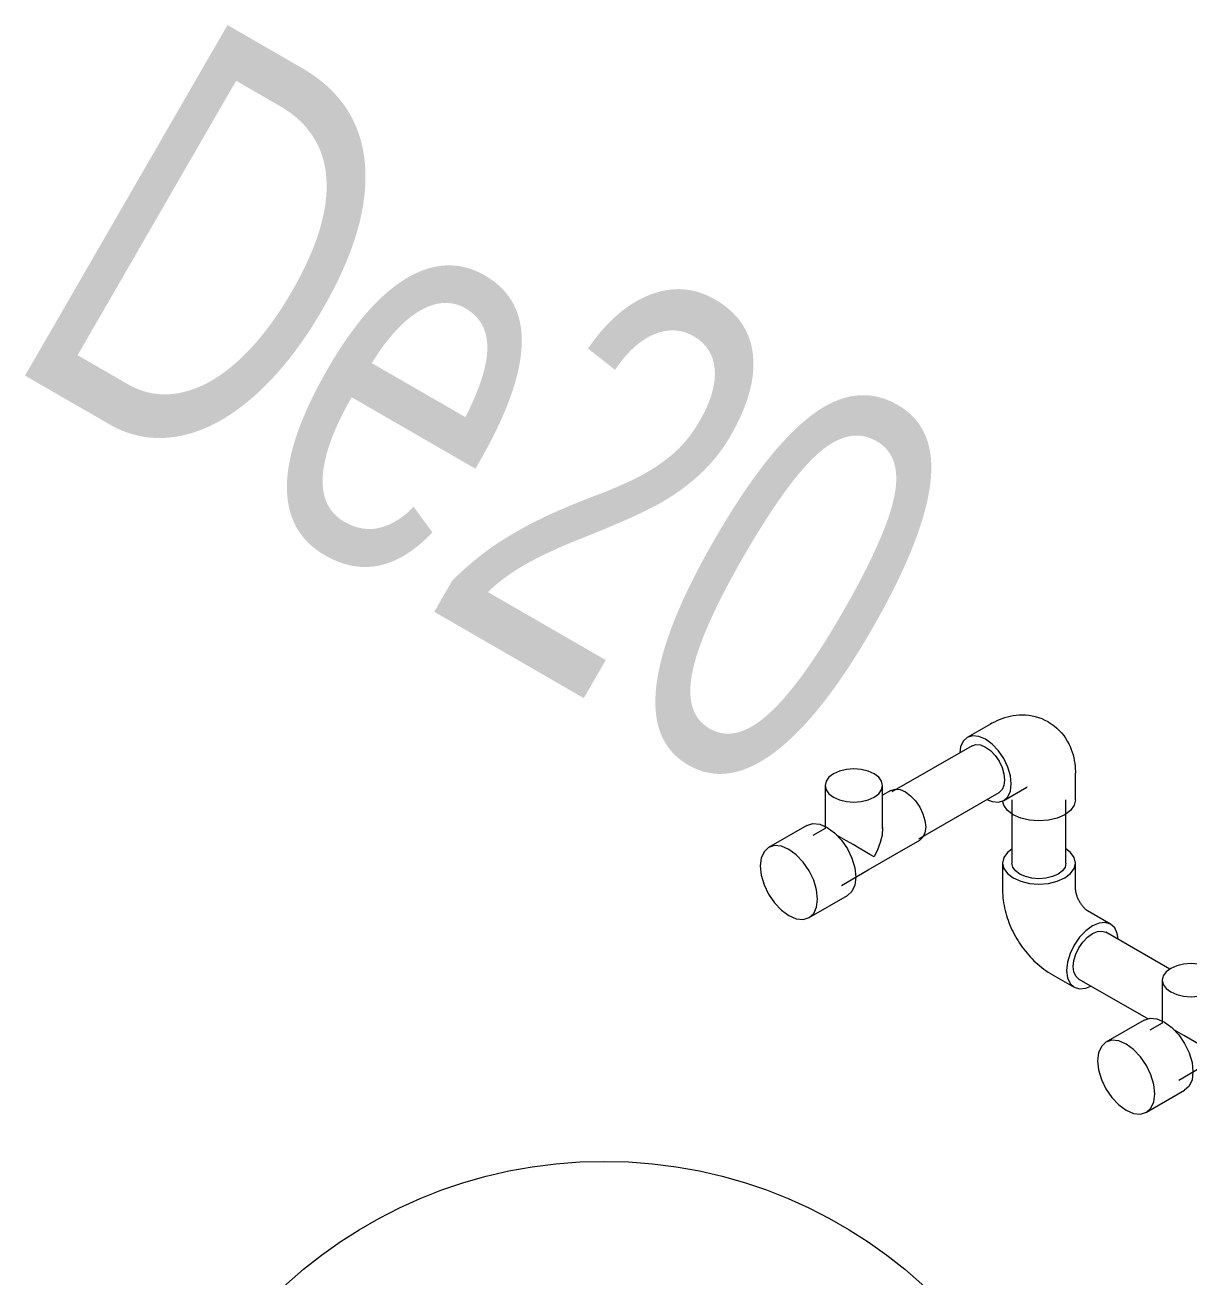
# Model space of a CAD drawing. Header units: millimetres. Extents: x 160489 to 365751, y -78341 to 15608.
# Drawn here: x 254493.1 to 254924.3, y -75816.7 to -75352.9 of the extents above; entities that cross this region are included whole.
import ezdxf

# ---------------------------------------------------------------- set-up
doc = ezdxf.new("R2010")
doc.units = ezdxf.units.MM
for name, color, linetype, lineweight in [('A-____-NOTE-TEXT', 7, 'Continuous', 5), ('P-PIPE-____-IDEN', 7, 'Continuous', 5), ('P-PIPE-____-OTLN', 7, 'Continuous', 35)]:
    doc.layers.add(name, color=color, linetype=linetype, lineweight=lineweight)
doc.styles.add('TJ_FangSong', font='', dxfattribs={"width": 0.7, "height": 150})
doc.styles.get('TJ_FangSong').set_extended_font_data('TJ_FangSong')

# ---------------------------------------------------------------- blocks, each defined once
blk = doc.blocks.new('P_角阀 - 标准-V40-卫生间WC2 给水系统图')
at = {"layer": 'P-PIPE-____-OTLN', "color": 136, "lineweight": 5, "true_color": 0x008080}
for p, q in [((122391.66, -75706.79), (122391.66, -75717.41)), ((122412.96, -75717.41), (122412.96, -75706.79)), ((122416.08, -75708.59), (122412.96, -75710.39)), ((122384.91, -75721.56), (122370.77, -75729.73)), ((122391.66, -75717.41), (122391.66, -75722.69)), ((122412.96, -75722.69), (122412.96, -75717.41)), ((122391.66, -75722.69), (122387.09, -75725.33)), ((122417.54, -75732.35), (122426.73, -75727.04)), ((122407.64, -75738.06), (122417.54, -75732.35)), ((122397.74, -75743.78), (122407.64, -75738.06)), ((122385.77, -75755.71), (122399.91, -75747.54))]:
    blk.add_line(p, q, dxfattribs=at)
for points in [[(122409.84, -75702.44, 0), (122407.64, -75701.47, 0), (122405.07, -75700.85, 0), (122402.31, -75700.64, 0), (122399.56, -75700.85, 0), (122396.99, -75701.47, 0), (122394.78, -75702.44, 0), (122393.09, -75703.72, 0), (122392.03, -75705.2, 0), (122391.66, -75706.79, 0), (122392.03, -75708.38, 0), (122393.09, -75709.87, 0), (122394.78, -75711.14, 0)], [(122394.78, -75711.14, 0), (122396.99, -75712.12, 0), (122399.56, -75712.73, 0), (122402.31, -75712.94, 0), (122405.07, -75712.73, 0), (122407.64, -75712.12, 0), (122409.84, -75711.14, 0), (122411.54, -75709.87, 0), (122412.6, -75708.38, 0), (122412.96, -75706.79, 0), (122412.6, -75705.2, 0), (122411.54, -75703.72, 0), (122409.84, -75702.44, 0)], [(122416.08, -75708.59, 0), (122417.64, -75708.11, 0), (122419.46, -75708.29, 0), (122421.41, -75709.12, 0)], [(122421.41, -75709.12, 0), (122423.35, -75710.54, 0), (122425.17, -75712.46, 0), (122426.73, -75714.74, 0), (122427.93, -75717.23, 0), (122428.68, -75719.76, 0), (122428.94, -75722.16, 0), (122428.68, -75724.27, 0), (122427.93, -75725.93, 0), (122426.73, -75727.04, 0)], [(122384.91, -75721.56, 0), (122387.11, -75720.88, 0), (122389.67, -75721.14, 0), (122392.41, -75722.31, 0)], [(122392.41, -75722.31, 0), (122395.16, -75724.31, 0), (122397.72, -75727.01, 0), (122399.91, -75730.22, 0), (122401.6, -75733.73, 0), (122402.66, -75737.3, 0), (122403.02, -75740.68, 0), (122402.66, -75743.64, 0), (122401.6, -75745.98, 0), (122399.91, -75747.54, 0)], [(122409.84, -75733.19, 0), (122408.26, -75732.27, 0), (122406.41, -75731.2, 0), (122404.33, -75730, 0), (122402.03, -75728.67, 0), (122399.57, -75727.25, 0), (122397.07, -75725.81, 0), (122395.96, -75725.16, 0)], [(122412.96, -75722.36, 0), (122412.77, -75725.13, 0), (122412.14, -75727.9, 0), (122411.15, -75730.6, 0), (122409.84, -75733.19, 0)], [(122378.27, -75730.47, 0), (122375.53, -75729.3, 0), (122372.97, -75729.05, 0), (122370.77, -75729.73, 0), (122369.09, -75731.29, 0), (122368.03, -75733.63, 0), (122367.66, -75736.59, 0), (122368.03, -75739.97, 0), (122369.09, -75743.54, 0), (122370.77, -75747.05, 0), (122372.97, -75750.26, 0), (122375.53, -75752.96, 0), (122378.27, -75754.97, 0)], [(122378.27, -75754.97, 0), (122381.02, -75756.13, 0), (122383.57, -75756.39, 0), (122385.77, -75755.71, 0), (122387.46, -75754.15, 0), (122388.52, -75751.8, 0), (122388.88, -75748.84, 0), (122388.52, -75745.46, 0), (122387.46, -75741.9, 0), (122385.77, -75738.39, 0), (122383.57, -75735.17, 0), (122381.02, -75732.47, 0), (122378.27, -75730.47, 0)]]:
    blk.add_polyline3d(points, dxfattribs=at)
blk = doc.blocks.new('P_角阀 - 标准-V48-卫生间WC2 给水系统图')
at = {"layer": 'P-PIPE-____-OTLN', "lineweight": 5}
for p, q in [((122266.72, -75634.66), (122266.72, -75645.27)), ((122288.02, -75645.27), (122288.02, -75634.66)), ((122291.14, -75636.46), (122288.02, -75638.26)), ((122266.72, -75645.27), (122266.72, -75650.55)), ((122288.02, -75650.55), (122288.02, -75645.27)), ((122259.98, -75649.43), (122245.83, -75657.59)), ((122266.72, -75650.56), (122262.15, -75653.2)), ((122292.6, -75660.21), (122301.79, -75654.91)), ((122282.7, -75665.93), (122292.6, -75660.21)), ((122272.8, -75671.64), (122282.7, -75665.93)), ((122260.83, -75683.58), (122274.98, -75675.41))]:
    blk.add_line(p, q, dxfattribs=at)
for points in [[(122284.91, -75630.31, 0), (122282.7, -75629.33, 0), (122280.13, -75628.72, 0), (122277.37, -75628.51, 0), (122274.62, -75628.72, 0), (122272.05, -75629.33, 0), (122269.84, -75630.31, 0), (122268.15, -75631.58, 0), (122267.09, -75633.07, 0), (122266.72, -75634.66, 0), (122267.09, -75636.25, 0), (122268.15, -75637.73, 0), (122269.84, -75639.01, 0)], [(122269.84, -75639.01, 0), (122272.05, -75639.98, 0), (122274.62, -75640.6, 0), (122277.37, -75640.81, 0), (122280.13, -75640.6, 0), (122282.7, -75639.98, 0), (122284.91, -75639.01, 0), (122286.6, -75637.73, 0), (122287.66, -75636.25, 0), (122288.02, -75634.66, 0), (122287.66, -75633.07, 0), (122286.6, -75631.58, 0), (122284.91, -75630.31, 0)], [(122291.14, -75636.46, 0), (122292.7, -75635.98, 0), (122294.52, -75636.16, 0), (122296.47, -75636.99, 0)], [(122296.47, -75636.99, 0), (122298.42, -75638.41, 0), (122300.23, -75640.33, 0), (122301.79, -75642.61, 0), (122302.99, -75645.1, 0), (122303.74, -75647.63, 0), (122304, -75650.03, 0), (122303.74, -75652.13, 0), (122302.99, -75653.8, 0), (122301.79, -75654.91, 0)], [(122259.98, -75649.43, 0), (122262.17, -75648.75, 0), (122264.73, -75649.01, 0), (122267.48, -75650.17, 0)], [(122267.48, -75650.17, 0), (122270.22, -75652.17, 0), (122272.78, -75654.88, 0), (122274.98, -75658.09, 0), (122276.66, -75661.6, 0), (122277.72, -75665.17, 0), (122278.08, -75668.54, 0), (122277.72, -75671.51, 0), (122276.66, -75673.85, 0), (122274.98, -75675.41, 0)], [(122288.02, -75650.23, 0), (122287.83, -75652.99, 0), (122287.2, -75655.76, 0), (122286.21, -75658.47, 0), (122284.91, -75661.05, 0)], [(122253.33, -75658.34, 0), (122250.59, -75657.17, 0), (122248.03, -75656.92, 0), (122245.83, -75657.59, 0), (122244.15, -75659.16, 0), (122243.09, -75661.5, 0), (122242.73, -75664.46, 0), (122243.09, -75667.84, 0), (122244.15, -75671.41, 0), (122245.83, -75674.92, 0), (122248.03, -75678.13, 0), (122250.59, -75680.83, 0), (122253.33, -75682.83, 0)], [(122284.91, -75661.05, 0), (122283.32, -75660.14, 0), (122281.47, -75659.07, 0), (122279.39, -75657.87, 0), (122277.09, -75656.54, 0), (122274.63, -75655.12, 0), (122272.13, -75653.67, 0), (122271.02, -75653.03, 0)], [(122253.33, -75682.83, 0), (122256.08, -75684, 0), (122258.64, -75684.25, 0), (122260.83, -75683.58, 0), (122262.52, -75682.01, 0), (122263.58, -75679.67, 0), (122263.94, -75676.71, 0), (122263.58, -75673.33, 0), (122262.52, -75669.76, 0), (122260.83, -75666.25, 0), (122258.64, -75663.04, 0), (122256.08, -75660.34, 0), (122253.33, -75658.34, 0)]]:
    blk.add_polyline3d(points, dxfattribs=at)
blk = doc.blocks.new('弯头_热熔承插-塑料-复合管 - 标准-V49-卫生间WC2 给水系统图')
at = {"layer": 'P-PIPE-____-OTLN', "lineweight": 5}
for p, q in [((122328.01, -75611.88), (122319.42, -75616.84)), ((122332.46, -75630.02), (122332.46, -75630.05)), ((122359.46, -75639.97), (122359.46, -75630.05)), ((122332.92, -75640.23), (122341.51, -75635.27))]:
    blk.add_line(p, q, dxfattribs=at)
for points in [[(122349.43, -75611.1, 0), (122348.28, -75610.49, 0), (122347.1, -75609.96, 0), (122345.89, -75609.52, 0), (122344.67, -75609.16, 0), (122343.44, -75608.89, 0), (122342.22, -75608.7, 0), (122341.01, -75608.59, 0), (122339.82, -75608.55, 0), (122338.65, -75608.58, 0), (122337.51, -75608.67, 0), (122336.39, -75608.82, 0), (122335.31, -75609.03, 0), (122334.26, -75609.28, 0), (122333.23, -75609.57, 0), (122332.24, -75609.91, 0), (122331.28, -75610.28, 0), (122330.34, -75610.68, 0), (122329.44, -75611.11, 0), (122328.55, -75611.58, 0), (122328.01, -75611.88, 0)], [(122349.43, -75611.1, 0), (122350.53, -75611.79, 0), (122351.58, -75612.55, 0), (122352.57, -75613.37, 0), (122353.49, -75614.25, 0), (122354.34, -75615.18, 0), (122355.12, -75616.14, 0), (122355.82, -75617.13, 0), (122356.45, -75618.15, 0), (122357, -75619.17, 0), (122357.5, -75620.21, 0), (122357.92, -75621.25, 0), (122358.29, -75622.29, 0), (122358.6, -75623.33, 0), (122358.85, -75624.36, 0), (122359.06, -75625.39, 0), (122359.22, -75626.41, 0), (122359.34, -75627.42, 0), (122359.42, -75628.42, 0), (122359.46, -75629.42, 0), (122359.46, -75630.05, 0)], [(122326.17, -75617.51, 0), (122323.69, -75616.46, 0), (122321.39, -75616.23, 0), (122319.42, -75616.84, 0), (122317.9, -75618.25, 0), (122316.94, -75620.36, 0), (122316.63, -75622.5, 0)], [(122326.7, -75639.85, 0), (122328.64, -75640.61, 0), (122330.94, -75640.84, 0), (122332.92, -75640.23, 0), (122334.43, -75638.82, 0), (122335.39, -75636.71, 0), (122335.71, -75634.05, 0), (122335.39, -75631.01, 0), (122334.43, -75627.8, 0), (122332.92, -75624.64, 0), (122330.94, -75621.75, 0), (122328.64, -75619.31, 0), (122326.17, -75617.51, 0)], [(122341.54, -75635.25, 0), (122341.53, -75635.25, 0), (122341.51, -75635.27, 0)], [(122336.42, -75645.48, 0), (122334.27, -75643.86, 0), (122332.92, -75641.98, 0), (122332.48, -75640.34, 0)], [(122359.46, -75639.97, 0), (122359, -75641.98, 0), (122357.66, -75643.86, 0), (122355.51, -75645.48, 0), (122352.71, -75646.72, 0), (122349.46, -75647.5, 0), (122345.96, -75647.76, 0), (122342.47, -75647.5, 0), (122339.21, -75646.72, 0), (122336.42, -75645.48, 0)]]:
    blk.add_polyline3d(points, dxfattribs=at)
blk = doc.blocks.new('弯头_热熔承插-塑料-复合管 - 标准-V50-卫生间WC2 给水系统图')
at = {"layer": 'P-PIPE-____-OTLN', "lineweight": 5}
for p, q in [((122332.46, -75663.39), (122332.46, -75673.31)), ((122359.46, -75673.31), (122359.46, -75663.39)), ((122372.51, -75685.99), (122363.92, -75681.03)), ((122350.42, -75704.41), (122359.01, -75709.37))]:
    blk.add_line(p, q, dxfattribs=at)
for points in [[(122335.9, -75658.19, 0), (122334.27, -75659.49, 0), (122332.92, -75661.37, 0), (122332.46, -75663.39, 0), (122332.92, -75665.4, 0), (122334.27, -75667.28, 0), (122336.42, -75668.9, 0), (122339.21, -75670.14, 0), (122342.47, -75670.91, 0), (122345.96, -75671.18, 0), (122349.46, -75670.91, 0), (122352.71, -75670.14, 0), (122355.51, -75668.9, 0)], [(122355.51, -75668.9, 0), (122357.66, -75667.28, 0), (122359, -75665.4, 0), (122359.46, -75663.39, 0), (122359, -75661.37, 0), (122357.66, -75659.49, 0), (122355.93, -75658.13, 0)], [(122332.46, -75673.31, 0), (122332.48, -75674.29, 0), (122332.53, -75675.26, 0), (122332.61, -75676.22, 0), (122332.72, -75677.18, 0), (122332.86, -75678.13, 0), (122333.02, -75679.07, 0), (122333.21, -75680.01, 0), (122333.42, -75680.93, 0), (122333.66, -75681.85, 0), (122333.93, -75682.76, 0), (122334.21, -75683.67, 0), (122334.52, -75684.56, 0), (122334.85, -75685.45, 0), (122335.2, -75686.33, 0), (122335.57, -75687.2, 0), (122335.96, -75688.06, 0), (122336.38, -75688.91, 0), (122336.81, -75689.75, 0), (122337.26, -75690.58, 0), (122337.73, -75691.4, 0), (122338.22, -75692.21, 0), (122338.73, -75693.01, 0), (122339.25, -75693.79, 0), (122339.8, -75694.57, 0), (122340.36, -75695.33, 0), (122340.94, -75696.07, 0), (122341.54, -75696.81, 0), (122342.15, -75697.52, 0), (122342.79, -75698.23, 0), (122343.44, -75698.91, 0), (122344.11, -75699.59, 0), (122344.8, -75700.24, 0), (122345.51, -75700.88, 0), (122346.24, -75701.49, 0), (122346.99, -75702.09, 0), (122347.76, -75702.67, 0), (122348.55, -75703.23, 0), (122349.36, -75703.76, 0), (122350.19, -75704.28, 0), (122350.42, -75704.41, 0)], [(122359.46, -75673.31, 0), (122359.47, -75673.37, 0), (122359.47, -75673.46, 0), (122359.48, -75673.58, 0), (122359.5, -75673.72, 0), (122359.52, -75673.88, 0), (122359.55, -75674.06, 0), (122359.59, -75674.26, 0), (122359.64, -75674.48, 0), (122359.7, -75674.71, 0), (122359.77, -75674.95, 0), (122359.85, -75675.2, 0), (122359.94, -75675.47, 0), (122360.04, -75675.74, 0), (122360.15, -75676.01, 0), (122360.27, -75676.29, 0), (122360.4, -75676.57, 0), (122360.54, -75676.86, 0), (122360.68, -75677.14, 0), (122360.84, -75677.42, 0), (122361, -75677.7, 0), (122361.16, -75677.98, 0), (122361.34, -75678.25, 0), (122361.51, -75678.51, 0), (122361.69, -75678.77, 0), (122361.87, -75679.01, 0), (122362.06, -75679.25, 0), (122362.24, -75679.47, 0), (122362.42, -75679.69, 0), (122362.6, -75679.89, 0), (122362.78, -75680.07, 0), (122362.95, -75680.24, 0), (122363.11, -75680.4, 0), (122363.27, -75680.54, 0), (122363.41, -75680.66, 0), (122363.55, -75680.77, 0), (122363.66, -75680.86, 0), (122363.77, -75680.93, 0), (122363.85, -75680.98, 0), (122363.91, -75681.02, 0), (122363.92, -75681.03, 0)], [(122365.76, -75686.66, 0), (122363.29, -75688.46, 0), (122360.99, -75690.89, 0), (122359.01, -75693.78, 0), (122357.5, -75696.94, 0), (122356.54, -75700.15, 0), (122356.22, -75703.19, 0), (122356.54, -75705.85, 0), (122357.5, -75707.96, 0), (122359.01, -75709.37, 0), (122360.99, -75709.98, 0), (122363.29, -75709.75, 0), (122365.23, -75708.99, 0)], [(122375.3, -75691.6, 0), (122374.98, -75689.5, 0), (122374.03, -75687.39, 0), (122372.51, -75685.99, 0), (122370.54, -75685.38, 0), (122368.23, -75685.6, 0), (122365.76, -75686.66, 0)]]:
    blk.add_polyline3d(points, dxfattribs=at)
blk = doc.blocks.new('P_卫生器具标注 - P_卫生器具标注-2592099-卫生间WC2 给水系统图')
at = {"layer": 'A-____-NOTE-TEXT'}
blk.add_circle((119712.78, -74236.16), 175, dxfattribs=at)

msp = doc.modelspace()

# ---------------------------------------------------------------- linework, layer by layer
at = {"layer": 'P-PIPE-____-OTLN', "lineweight": 5}
for p, q in [((254843.94, -75619.88), (254814.24, -75637.02)), ((254824.24, -75654.34), (254853.94, -75637.2)), ((254858.74, -75639.97), (254858.74, -75663.39)), ((254878.74, -75663.39), (254878.74, -75639.97)), ((254917.22, -75702.69), (254893.53, -75689.02)), ((254883.53, -75706.34), (254909.13, -75721.12))]:
    msp.add_line(p, q, dxfattribs=at)
for points in [[(254843.94, -75619.88, 0), (254845.4, -75619.42, 0), (254847.11, -75619.59, 0), (254848.94, -75620.37, 0)], [(254848.94, -75620.37, 0), (254850.77, -75621.71, 0), (254852.47, -75623.51, 0), (254853.94, -75625.65, 0), (254855.06, -75627.99, 0), (254855.77, -75630.37, 0), (254856.01, -75632.62, 0)], [(254856.01, -75632.62, 0), (254855.77, -75634.59, 0), (254855.06, -75636.15, 0), (254853.94, -75637.2, 0)], [(254861.66, -75667.47, 0), (254860.08, -75666.27, 0), (254859.08, -75664.88, 0), (254858.74, -75663.39, 0)], [(254878.74, -75663.39, 0), (254878.39, -75664.88, 0), (254877.4, -75666.27, 0), (254875.81, -75667.47, 0)], [(254875.81, -75667.47, 0), (254873.74, -75668.39, 0), (254871.32, -75668.96, 0), (254868.74, -75669.16, 0), (254866.15, -75668.96, 0), (254863.74, -75668.39, 0), (254861.66, -75667.47, 0)], [(254888.53, -75689.51, 0), (254890.36, -75688.73, 0), (254892.07, -75688.57, 0), (254893.53, -75689.02, 0)], [(254881.46, -75701.76, 0), (254881.7, -75699.51, 0), (254882.41, -75697.13, 0), (254883.53, -75694.79, 0), (254885, -75692.65, 0), (254886.7, -75690.85, 0), (254888.53, -75689.51, 0)], [(254883.53, -75706.34, 0), (254882.41, -75705.3, 0), (254881.7, -75703.73, 0), (254881.46, -75701.76, 0)]]:
    msp.add_polyline3d(points, dxfattribs=at)

# ---------------------------------------------------------------- block references
at = {"layer": 'A-____-NOTE-TEXT'}
msp.add_blockref('P_卫生器具标注 - P_卫生器具标注-2592099-卫生间WC2 给水系统图', (134994.89, -1712.73), dxfattribs=at)
at = {"layer": 'P-PIPE-____-OTLN', "lineweight": 5}
for name in ['弯头_热熔承插-塑料-复合管 - 标准-V49-卫生间WC2 给水系统图', 'P_角阀 - 标准-V48-卫生间WC2 给水系统图', '弯头_热熔承插-塑料-复合管 - 标准-V50-卫生间WC2 给水系统图']:
    msp.add_blockref(name, (132522.77, 0), dxfattribs=at)
at = {"layer": 'P-PIPE-____-OTLN', "color": 136, "lineweight": 5, "true_color": 0x008080}
msp.add_blockref('P_角阀 - 标准-V40-卫生间WC2 给水系统图', (132522.77, 0), dxfattribs=at)

# ---------------------------------------------------------------- texts
at = {"layer": 'P-PIPE-____-IDEN', "insert": (254558.17, -75347.1), "char_height": 150, "width": 359.156, "attachment_point": 1, "rotation": 330, "style": 'TJ_FangSong'}
msp.add_mtext('De20', dxfattribs=at)

doc.saveas('drawing.dxf')
